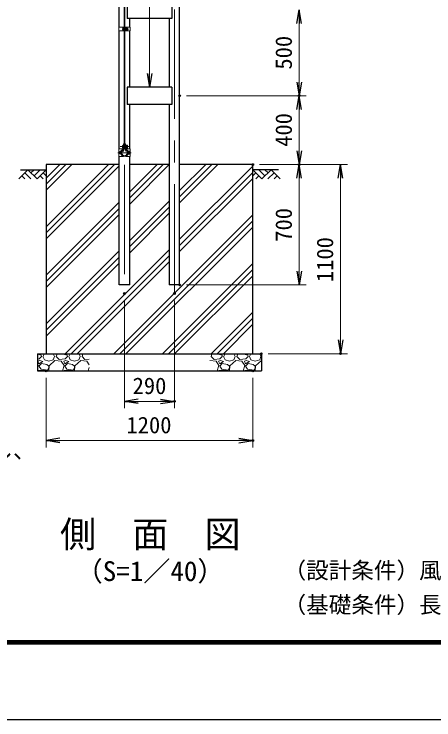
# Model space of a CAD drawing. Units: millimetres, scale not verified. Extents: x -8400 to 8400, y -5940 to 5940.
# Drawn here: x -2231 to 208, y -5940 to -1835 of the extents above; entities that cross this region are included whole.
import ezdxf
from ezdxf.enums import TextEntityAlignment as Align

# ---------------------------------------------------------------- set-up
doc = ezdxf.new("R2010")
doc.units = ezdxf.units.MM
doc.header["$LTSCALE"] = 20
doc.header["$PDMODE"] = 32
doc.header["$PDSIZE"] = 10
doc.linetypes.add('USER1', pattern=[50.8, 31.75, -6.35, 6.35, -6.35])
for name, color, linetype, lineweight in [('0-0_D-DCR-HCH', 7, 'Continuous', 13), ('0-1_D-STR1', 1, 'Continuous', 25), ('0-2_D-STR4', 7, 'Continuous', 25), ('0-3_D-BGD', 7, 'Continuous', 25), ('0-4_D-BMK', 2, 'USER1', 13), ('0-5_D-STR-DIM', 7, 'Continuous', 13), ('0-8_D-STR3', 3, 'Continuous', 13), ('0-9_D-STR-TXT', 7, 'Continuous', 13), ('0-A_D-TTL-TXT', 7, 'Continuous', 13), ('0-C_D-TTL', 7, 'Continuous', 25)]:
    doc.layers.add(name, color=color, linetype=linetype, lineweight=lineweight)
doc.layers.add('0-6_0', color=7, linetype='Continuous')
doc.layers.add('0-7_Defpoints', color=8, linetype='Continuous')
doc.styles.add('ＭＳ ゴシック', font='')
doc.styles.get('ＭＳ ゴシック').set_extended_font_data('MS Gothic')

# ---------------------------------------------------------------- blocks, each defined once
blk = doc.blocks.new('_Open')
at = {"layer": '0-6_0'}
blk.add_line((-20, 3.333), (0, 0), dxfattribs=at)
blk.add_lwpolyline([(-20, -3.333), (0, 0), (-20, 0)], dxfattribs=at)

msp = doc.modelspace()

# ---------------------------------------------------------------- linework, layer by layer
at = {"layer": '0-0_D-DCR-HCH'}
for p, q in [((-2150.65, -2740), (-2203.86, -2793.21)), ((-2150.65, -2740), (-2097.43, -2793.21)), ((-2132.91, -2757.74), (-2115.17, -2740)), ((-2115.17, -2775.47), (-2079.7, -2740)), ((-2097.43, -2793.21), (-2044.22, -2740)), ((-2044.22, -2859.32), (-1894.91, -2710)), ((-2044.22, -2823.96), (-1930.26, -2710)), ((-2044.22, -3106.8), (-1647.42, -2710)), ((-2044.22, -2788.6), (-1965.62, -2710)), ((-2044.22, -3071.45), (-1682.78, -2710)), ((-2044.22, -3142.16), (-1619.47, -2717.41)), ((-1558.97, -2904.4), (-1364.58, -2710)), ((-1558.97, -2869.04), (-1399.93, -2710)), ((-1558.97, -2939.75), (-1329.47, -2710.25)), ((-1268.97, -2932.59), (-1046.38, -2710)), ((-1268.97, -2897.24), (-1081.73, -2710)), ((-1268.97, -2861.88), (-1117.09, -2710)), ((-1268.97, -3144.73), (-844.22, -2719.98)), ((-791.01, -2793.21), (-844.22, -2740)), ((-773.27, -2775.47), (-808.75, -2740)), ((-737.8, -2740), (-791.01, -2793.21)), ((-755.44, -2757.83), (-773.27, -2740)), ((-737.8, -2740), (-684.59, -2793.21)), ((-2186.12, -2775.47), (-2168.3, -2793.21)), ((-2168.38, -2757.74), (-2132.75, -2793.21)), ((-2079.7, -2775.47), (-2061.88, -2793.21)), ((-2061.96, -2757.74), (-2044.22, -2775.39)), ((-1268.97, -3180.08), (-844.22, -2755.33)), ((-1268.97, -3215.44), (-844.22, -2790.69)), ((-826.49, -2757.74), (-844.22, -2775.39)), ((-808.75, -2775.47), (-826.57, -2793.21)), ((-720.06, -2757.74), (-755.7, -2793.21)), ((-702.32, -2775.47), (-720.14, -2793.21)), ((-2044.22, -3354.29), (-1619.47, -2929.54)), ((-1558.97, -3151.88), (-1329.47, -2922.38)), ((-2044.22, -3389.65), (-1619.47, -2964.9)), ((-1558.97, -3187.24), (-1329.47, -2957.74)), ((-1558.97, -3222.59), (-1329.47, -2993.09)), ((-2044.22, -3425), (-1619.47, -3000.25)), ((-1651.4, -3810), (-844.22, -3002.82)), ((-1616.05, -3810), (-844.22, -3038.17)), ((-1580.69, -3810), (-844.22, -3073.53)), ((-2044.22, -3637.13), (-1619.47, -3212.38)), ((-1934.25, -3810), (-1329.47, -3205.23)), ((-1898.89, -3810), (-1329.47, -3240.58)), ((-2044.22, -3672.49), (-1619.47, -3247.74)), ((-2044.22, -3707.84), (-1619.47, -3283.09)), ((-1863.54, -3810), (-1329.47, -3275.94)), ((-1368.56, -3810), (-844.22, -3285.66)), ((-1333.21, -3810), (-844.22, -3321.02)), ((-1297.85, -3810), (-844.22, -3356.37)), ((-1085.72, -3810), (-844.22, -3568.5)), ((-1050.36, -3810), (-844.22, -3603.86)), ((-1015.01, -3810), (-844.22, -3639.21)), ((-2072.77, -3818.24), (-2094.22, -3812.88)), ((-2062.27, -3825.74), (-2055.52, -3810)), ((-2003.54, -3810), (-1996.27, -3825.74)), ((-1985.77, -3825.74), (-1981.27, -3813.74)), ((-1952.77, -3810.74), (-1981.27, -3813.74)), ((-1922.77, -3818.24), (-1952.77, -3810.74)), ((-1912.27, -3825.74), (-1905.52, -3810)), ((-1853.54, -3810), (-1846.27, -3825.74)), ((-1835.77, -3825.74), (-1831.27, -3813.74)), ((-1802.77, -3810.74), (-1831.27, -3813.74)), ((-1794.22, -3812.88), (-1802.77, -3810.74)), ((-1085.77, -3825.74), (-1081.27, -3813.74)), ((-1052.77, -3810.74), (-1081.27, -3813.74)), ((-1022.77, -3818.24), (-1052.77, -3810.74)), ((-1012.27, -3825.74), (-1005.52, -3810)), ((-953.54, -3810), (-946.27, -3825.74)), ((-935.77, -3825.74), (-931.27, -3813.74)), ((-902.77, -3810.74), (-931.27, -3813.74)), ((-872.77, -3818.24), (-902.77, -3810.74)), ((-862.27, -3825.74), (-855.52, -3810)), ((-803.54, -3810), (-796.27, -3825.74)), ((-2084.77, -3840.74), (-2094.22, -3841.57)), ((-2081.77, -3849.74), (-2092.27, -3854.24)), ((-2092.27, -3854.24), (-2086.27, -3869.24)), ((-2086.27, -3869.24), (-2063.77, -3855.74)), ((-2071.27, -3825.74), (-2084.77, -3840.74)), ((-2063.77, -3855.74), (-2081.77, -3849.74)), ((-2071.27, -3825.74), (-2072.77, -3818.24)), ((-2063.77, -3825.74), (-2054.77, -3846.74)), ((-2054.77, -3846.74), (-2029.27, -3854.24)), ((-2029.27, -3854.24), (-2003.77, -3846.74)), ((-1993.27, -3849.74), (-2027.77, -3881.24)), ((-2003.77, -3846.74), (-1996.27, -3825.74)), ((-1957.27, -3852.74), (-1993.27, -3849.74)), ((-1969.27, -3843.74), (-1985.77, -3825.74)), ((-1934.77, -3840.74), (-1969.27, -3843.74)), ((-1940.77, -3879.74), (-1957.27, -3852.74)), ((-1931.77, -3849.74), (-1942.27, -3854.24)), ((-1942.27, -3854.24), (-1936.27, -3869.24)), ((-1936.27, -3869.24), (-1913.77, -3855.74)), ((-1921.27, -3825.74), (-1934.77, -3840.74)), ((-1913.77, -3855.74), (-1931.77, -3849.74)), ((-1921.27, -3825.74), (-1922.77, -3818.24)), ((-1913.77, -3825.74), (-1904.77, -3846.74)), ((-1904.77, -3846.74), (-1879.27, -3854.24)), ((-1879.27, -3854.24), (-1853.77, -3846.74)), ((-1843.27, -3849.74), (-1877.77, -3881.24)), ((-1853.77, -3846.74), (-1846.27, -3825.74)), ((-1807.27, -3852.74), (-1843.27, -3849.74)), ((-1819.27, -3843.74), (-1835.77, -3825.74)), ((-1794.22, -3841.57), (-1819.27, -3843.74)), ((-1794.22, -3874.1), (-1807.27, -3852.74)), ((-1093.27, -3849.74), (-1094.22, -3850.61)), ((-1057.27, -3852.74), (-1093.27, -3849.74)), ((-1069.27, -3843.74), (-1085.77, -3825.74)), ((-1034.77, -3840.74), (-1069.27, -3843.74)), ((-1040.77, -3879.74), (-1057.27, -3852.74)), ((-1031.77, -3849.74), (-1042.27, -3854.24)), ((-1042.27, -3854.24), (-1036.27, -3869.24)), ((-1036.27, -3869.24), (-1013.77, -3855.74)), ((-1021.27, -3825.74), (-1034.77, -3840.74)), ((-1013.77, -3855.74), (-1031.77, -3849.74)), ((-1021.27, -3825.74), (-1022.77, -3818.24)), ((-1013.77, -3825.74), (-1004.77, -3846.74)), ((-1004.77, -3846.74), (-979.27, -3854.24)), ((-979.27, -3854.24), (-953.77, -3846.74)), ((-943.27, -3849.74), (-977.77, -3881.24)), ((-953.77, -3846.74), (-946.27, -3825.74)), ((-907.27, -3852.74), (-943.27, -3849.74)), ((-919.27, -3843.74), (-935.77, -3825.74)), ((-884.77, -3840.74), (-919.27, -3843.74)), ((-890.77, -3879.74), (-907.27, -3852.74)), ((-881.77, -3849.74), (-892.27, -3854.24)), ((-892.27, -3854.24), (-886.27, -3869.24)), ((-886.27, -3869.24), (-863.77, -3855.74)), ((-871.27, -3825.74), (-884.77, -3840.74)), ((-863.77, -3855.74), (-881.77, -3849.74)), ((-871.27, -3825.74), (-872.77, -3818.24)), ((-863.77, -3825.74), (-854.77, -3846.74)), ((-854.77, -3846.74), (-829.27, -3854.24)), ((-829.27, -3854.24), (-803.77, -3846.74)), ((-794.22, -3850.61), (-827.77, -3881.24)), ((-803.77, -3846.74), (-796.27, -3825.74)), ((-2090.77, -3879.74), (-2094.22, -3874.1)), ((-2094.22, -3890.53), (-2090.77, -3879.74)), ((-2071.27, -3867.74), (-2086.27, -3882.74)), ((-2086.27, -3882.74), (-2074.27, -3900.74)), ((-2041.27, -3872.24), (-2071.27, -3867.74)), ((-2029.27, -3882.74), (-2041.27, -3872.24)), ((-2036.77, -3905.24), (-2029.27, -3891.74)), ((-2029.27, -3891.74), (-2029.27, -3882.74)), ((-2027.77, -3881.24), (-2029.14, -3910)), ((-1950.45, -3910), (-1940.77, -3879.74)), ((-1921.27, -3867.74), (-1936.27, -3882.74)), ((-1936.27, -3882.74), (-1924.27, -3900.74)), ((-1891.27, -3872.24), (-1921.27, -3867.74)), ((-1879.27, -3882.74), (-1891.27, -3872.24)), ((-1886.77, -3905.24), (-1879.27, -3891.74)), ((-1879.27, -3891.74), (-1879.27, -3882.74)), ((-1877.77, -3881.24), (-1879.14, -3910)), ((-1800.45, -3910), (-1794.22, -3890.53)), ((-1050.45, -3910), (-1040.77, -3879.74)), ((-1021.27, -3867.74), (-1036.27, -3882.74)), ((-1036.27, -3882.74), (-1024.27, -3900.74)), ((-991.27, -3872.24), (-1021.27, -3867.74)), ((-979.27, -3882.74), (-991.27, -3872.24)), ((-986.77, -3905.24), (-979.27, -3891.74)), ((-979.27, -3891.74), (-979.27, -3882.74)), ((-977.77, -3881.24), (-979.14, -3910)), ((-900.45, -3910), (-890.77, -3879.74)), ((-871.27, -3867.74), (-886.27, -3882.74)), ((-886.27, -3882.74), (-874.27, -3900.74)), ((-841.27, -3872.24), (-871.27, -3867.74)), ((-829.27, -3882.74), (-841.27, -3872.24)), ((-836.77, -3905.24), (-829.27, -3891.74)), ((-829.27, -3891.74), (-829.27, -3882.74)), ((-827.77, -3881.24), (-829.14, -3910)), ((-2090.85, -3910), (-2089.27, -3908.24)), ((-2089.27, -3908.24), (-2050.27, -3908.24)), ((-2074.27, -3900.74), (-2036.77, -3905.24)), ((-2050.27, -3908.24), (-2047.73, -3910)), ((-1940.85, -3910), (-1939.27, -3908.24)), ((-1939.27, -3908.24), (-1900.27, -3908.24)), ((-1924.27, -3900.74), (-1886.77, -3905.24)), ((-1900.27, -3908.24), (-1897.73, -3910)), ((-1040.85, -3910), (-1039.27, -3908.24)), ((-1039.27, -3908.24), (-1000.27, -3908.24)), ((-1024.27, -3900.74), (-986.77, -3905.24)), ((-1000.27, -3908.24), (-997.73, -3910)), ((-890.85, -3910), (-889.27, -3908.24)), ((-889.27, -3908.24), (-850.27, -3908.24)), ((-874.27, -3900.74), (-836.77, -3905.24)), ((-850.27, -3908.24), (-847.73, -3910))]:
    msp.add_line(p, q, dxfattribs=at)
at = {"layer": '0-1_D-STR1'}
for p, q in [((-1268.97, -3410), (-1268.97, 2799)), ((-1619.47, -1911.5), (-1619.47, -1195.5)), ((-1573.22, -1760), (-1573.22, -1860)), ((-1315.22, -1760), (-1315.22, -1860)), ((-1315.22, -1860), (-1573.22, -1860)), ((-1558.97, -1911.5), (-1558.97, -1860)), ((-1329.47, -1860), (-1329.47, -2260)), ((-1619.47, -2618.45), (-1619.47, -1932.5)), ((-1558.97, -2260), (-1558.97, -1932.5)), ((-1315.22, -2260), (-1573.22, -2260)), ((-1573.22, -2260), (-1573.22, -2360)), ((-1315.22, -2260), (-1315.22, -2360)), ((-1315.22, -2360), (-1573.22, -2360)), ((-1558.97, -2618.45), (-1558.97, -2360)), ((-1329.47, -2360), (-1329.47, -3410)), ((-1595.9, -2625.62), (-1599.41, -2631.7)), ((-1594.51, -2626.42), (-1598.02, -2632.5)), ((-1583.94, -2626.42), (-1580.43, -2632.5)), ((-1582.55, -2625.62), (-1579.04, -2631.7)), ((-1619.47, -3410), (-1619.47, -2663.45)), ((-1599.41, -2631.7), (-1598.02, -2632.5)), ((-1579.04, -2631.7), (-1580.43, -2632.5)), ((-1558.97, -3410), (-1558.97, -2663.45)), ((-1558.97, -3410), (-1619.47, -3410)), ((-1268.97, -3410), (-1329.47, -3410))]:
    msp.add_line(p, q, dxfattribs=at)
for centre, radius, start, end in [((-1589.22, -2640.95), 19.05, 114.32478, 65.67522), ((-1589.22, -2640.95), 17.45, 114.32478, 65.67522), ((-1596.24, -2625.42), 2, 330, 114.32478), ((-1596.24, -2625.42), 0.401, 330, 114.32478), ((-1582.2, -2625.42), 2, 65.67522, 210), ((-1582.2, -2625.42), 0.401, 65.67522, 210)]:
    msp.add_arc(centre, radius, start, end, dxfattribs=at)
at = {"layer": '0-2_D-STR4'}
for p, q in [((-1329.47, -2710), (-1558.97, -2710)), ((-844.22, -2710), (-1268.97, -2710)), ((-844.22, -3810), (-844.22, -2710)), ((-2094.22, -3810), (-794.22, -3810)), ((-2094.22, -3810), (-2094.22, -3910)), ((-794.22, -3810), (-794.22, -3910)), ((-2094.22, -3910), (-794.22, -3910))]:
    msp.add_line(p, q, dxfattribs=at)
msp.add_lwpolyline([(-1619.47, -2710), (-2044.22, -2710), (-2044.22, -3810)], dxfattribs=at)
at = {"layer": '0-3_D-BGD'}
for p, q in [((-2194.22, -2740), (-2044.22, -2740)), ((-694.22, -2740), (-844.22, -2740))]:
    msp.add_line(p, q, dxfattribs=at)
at = {"layer": '0-4_D-BMK'}
for p, q in [((-1589.22, 4400), (-1589.22, -3460)), ((-1299.22, -3460), (-1299.22, 2821)), ((-1603.77, -1922), (-1565.17, -1922)), ((-1613.66, -2605.95), (-1564.78, -2605.95)), ((-1627.19, -2640.95), (-1551.25, -2640.95))]:
    msp.add_line(p, q, dxfattribs=at)
at = {"layer": '0-5_D-STR-DIM'}
for p, q in [((-574.22, -2230), (-574.22, -1890)), ((-1228.97, -2310), (-534.22, -2310)), ((-1228.97, -2310), (-534.22, -2310)), ((-574.22, -2630), (-574.22, -2390)), ((-804.22, -2710), (-534.22, -2710)), ((-804.22, -2710), (-534.22, -2710)), ((-804.22, -2710), (-294.22, -2710)), ((-574.22, -3330), (-574.22, -2790)), ((-334.22, -2790), (-334.22, -3730)), ((-1228.97, -3410), (-534.22, -3410)), ((-1589.22, -3500), (-1589.22, -4127.32)), ((-1299.22, -3500), (-1299.22, -4127.32)), ((-754.22, -3810), (-294.22, -3810)), ((-2044.22, -3950), (-2044.22, -4355.45)), ((-844.22, -3950), (-844.22, -4355.45)), ((-1509.22, -4087.32), (-1379.22, -4087.32)), ((-1964.22, -4315.45), (-924.22, -4315.45))]:
    msp.add_line(p, q, dxfattribs=at)
at = {"layer": '0-7_Defpoints'}
for p in [(-1268.97, -2310), (-574.22, -2310), (-844.22, -2710), (-574.22, -2710), (-1268.97, -3410), (-1589.22, -3460), (-1299.22, -3460), (-794.22, -3810), (-334.22, -3810), (-2044.22, -3910), (-844.22, -3910), (-1299.22, -4087.32), (-844.22, -4315.45)]:
    msp.add_point(p, dxfattribs=at)
at = {"layer": '0-8_D-STR3'}
for p, q in [((-1591.47, 250.95), (-1591.47, -2620.95)), ((-1586.97, 250.95), (-1586.97, -2620.95)), ((-1621.77, -1911.5), (-1621.77, -1932.5)), ((-1591.47, -1911.5), (-1621.77, -1911.5)), ((-1598.57, -1915.5), (-1598.57, -1928.5)), ((-1593.77, -1911.5), (-1593.77, -1932.5)), ((-1593.77, -1914), (-1593.77, -1930)), ((-1586.97, -1911.5), (-1556.67, -1911.5)), ((-1584.67, -1911.5), (-1584.67, -1932.5)), ((-1574.67, -1913.9), (-1584.67, -1913.9)), ((-1584.67, -1913.9), (-1584.67, -1930.1)), ((-1574.67, -1917.95), (-1584.67, -1917.95)), ((-1574.67, -1926.05), (-1584.67, -1926.05)), ((-1573.67, -1915.77), (-1573.67, -1928.11)), ((-1573.67, -1918), (-1569.77, -1918)), ((-1573.67, -1918.68), (-1569.45, -1918.68)), ((-1573.67, -1925.32), (-1569.45, -1925.32)), ((-1573.67, -1926), (-1569.77, -1926)), ((-1569.77, -1918), (-1569.77, -1926)), ((-1556.67, -1911.5), (-1556.67, -1932.5)), ((-1591.47, -1932.5), (-1621.77, -1932.5)), ((-1586.97, -1932.5), (-1556.67, -1932.5)), ((-1574.67, -1930.1), (-1584.67, -1930.1)), ((-1622.87, -2618.45), (-1595.72, -2618.45)), ((-1622.87, -2618.45), (-1622.87, -2663.45)), ((-1600.52, -2599.45), (-1600.52, -2612.45)), ((-1595.72, -2588.95), (-1595.72, -2618.52)), ((-1595.72, -2588.95), (-1593.42, -2588.95)), ((-1593.42, -2588.95), (-1593.42, -2618.52)), ((-1591.72, -2600.63), (-1593.42, -2600.63)), ((-1591.72, -2611.27), (-1593.42, -2611.27)), ((-1591.72, -2600.63), (-1591.72, -2611.27)), ((-1591.72, -2601.95), (-1591.47, -2601.95)), ((-1591.72, -2609.95), (-1591.47, -2609.95)), ((-1591.47, -2620.95), (-1586.97, -2620.95)), ((-1586.97, -2601.95), (-1585.02, -2601.95)), ((-1586.97, -2609.95), (-1585.02, -2609.95)), ((-1585.02, -2588.95), (-1585.02, -2618.52)), ((-1585.02, -2588.95), (-1582.72, -2588.95)), ((-1582.72, -2588.95), (-1582.72, -2618.52)), ((-1572.72, -2597.85), (-1582.72, -2597.85)), ((-1572.72, -2601.9), (-1582.72, -2601.9)), ((-1582.72, -2601.95), (-1582.52, -2601.95)), ((-1582.72, -2609.95), (-1582.52, -2609.95)), ((-1572.72, -2610), (-1582.72, -2610)), ((-1572.72, -2614.05), (-1582.72, -2614.05)), ((-1582.72, -2618.45), (-1555.57, -2618.45)), ((-1571.72, -2599.72), (-1571.72, -2612.06)), ((-1571.72, -2601.95), (-1571.72, -2609.95)), ((-1571.72, -2602.63), (-1571.4, -2602.63)), ((-1571.72, -2609.27), (-1571.4, -2609.27)), ((-1555.57, -2618.45), (-1555.57, -2663.45)), ((-1622.87, -2663.45), (-1595.92, -2663.45)), ((-1616.02, -2634.45), (-1616.02, -2647.45)), ((-1611.22, -2632.95), (-1611.22, -2648.95)), ((-1610.86, -2636.95), (-1611.22, -2636.95)), ((-1610.86, -2644.95), (-1611.22, -2644.95)), ((-1595.92, -2659.48), (-1596.7, -2661.64)), ((-1595.92, -2659.48), (-1595.92, -2663.45)), ((-1582.52, -2659.48), (-1582.52, -2663.45)), ((-1582.52, -2659.48), (-1581.74, -2661.64)), ((-1582.52, -2663.45), (-1555.57, -2663.45)), ((-1567.22, -2636.95), (-1567.59, -2636.95)), ((-1567.22, -2644.95), (-1567.59, -2644.95)), ((-1561.72, -2632.85), (-1567.22, -2632.85)), ((-1567.22, -2632.85), (-1567.22, -2649.05)), ((-1561.72, -2636.9), (-1567.22, -2636.9)), ((-1561.72, -2645), (-1567.22, -2645)), ((-1561.72, -2649.05), (-1567.22, -2649.05)), ((-1560.72, -2634.72), (-1560.72, -2647.06)), ((-1560.72, -2636.95), (-1560.22, -2636.95)), ((-1560.72, -2636.95), (-1560.22, -2636.95)), ((-1560.72, -2637.63), (-1559.9, -2637.63)), ((-1560.72, -2644.27), (-1559.9, -2644.27)), ((-1560.72, -2644.95), (-1560.22, -2644.95)), ((-1560.72, -2644.95), (-1560.22, -2644.95)), ((-1560.22, -2636.95), (-1560.22, -2644.95))]:
    msp.add_line(p, q, dxfattribs=at)
for centre, radius, start, end in [((-1576.21, -1915.93), 2.54, 307.21089, 52.78911), ((-1582.37, -1922), 8.7, 332.26063, 27.73937), ((-1576.22, -1928.08), 2.55, 307.42505, 52.57495), ((-1577.27, -1922), 8.5, 331.92751, 28.07249), ((-1589.22, -2640.95), 22, 110.1633, 250.11694), ((-1589.22, -2640.95), 19.7, 109.83718, 250.11694), ((-1597.72, -2618.52), 2, 297.27961, 0), ((-1597.72, -2618.52), 4.3, 294.96438, 0), ((-1580.72, -2618.52), 4.3, 180, 245.03562), ((-1580.72, -2618.52), 2, 180, 242.72039), ((-1589.22, -2640.95), 19.7, 289.88306, 70.16282), ((-1589.22, -2640.95), 22, 289.88306, 69.8367), ((-1574.26, -2599.88), 2.54, 307.21089, 52.78911), ((-1580.42, -2605.95), 8.7, 332.26063, 27.73937), ((-1574.27, -2612.03), 2.55, 307.42505, 52.57495), ((-1579.22, -2605.95), 8.5, 331.92751, 28.07249), ((-1563.26, -2634.88), 2.54, 307.21089, 52.78911), ((-1569.42, -2640.95), 8.7, 332.26063, 27.73937), ((-1563.27, -2647.03), 2.55, 307.42505, 52.57495), ((-1567.72, -2640.95), 8.5, 331.92751, 28.07249)]:
    msp.add_arc(centre, radius, start, end, dxfattribs=at)
for centre, start_param, end_param in [((-1593.77, -1915.5), 1.5707963, 3.1415927), ((-1593.77, -1928.5), 3.1415927, 4.712389), ((-1595.72, -2599.45), 1.5707963, 3.1415927), ((-1595.72, -2612.45), 3.1415927, 4.712389), ((-1611.22, -2634.45), 1.5707963, 3.1415927), ((-1611.22, -2647.45), 3.1415927, 4.712389)]:
    msp.add_ellipse(centre, major_axis=(4.8, 0), ratio=0.3125, start_param=start_param, end_param=end_param, dxfattribs=at)
at = {"layer": '0-9_D-STR-TXT'}
msp.add_line((-1444.22, 1368.53), (-1444.22, -2258), dxfattribs=at)
at = {"layer": '0-C_D-TTL', "color": 2}
msp.add_lwpolyline([(-8400, 5940), (8400, 5940), (8400, -5940), (-8400, -5940)], close=True, dxfattribs=at)
at = {"layer": '0-C_D-TTL'}
for points in [[(-7860, 5500), (7860, 5500), (7860, -5500), (-7860, -5500)], [(-7855, 5495), (7855, 5495), (7855, -5495), (-7855, -5495)], [(-7850, 5490), (7850, 5490), (7850, -5490), (-7850, -5490)], [(-7845, 5485), (7845, 5485), (7845, -5485), (-7845, -5485)], [(-7840, 5480), (7840, 5480), (7840, -5480), (-7840, -5480)]]:
    msp.add_lwpolyline(points, close=True, dxfattribs=at)

# ---------------------------------------------------------------- block references
at = {"layer": '0-5_D-STR-DIM', "xscale": 4, "yscale": 4}
for p, rotation in [((-574.22, -1810), 90), ((-574.22, -2310), 270), ((-574.22, -2310), 90), ((-574.22, -2710), 270), ((-574.22, -2710), 90), ((-334.22, -2710), 90), ((-574.22, -3410), 270), ((-334.22, -3810), 270), ((-1589.22, -4087.32), 180), ((-2044.22, -4315.45), 180)]:
    msp.add_blockref('_Open', p, dxfattribs=dict(at, rotation=rotation))
for p in [(-1299.22, -4087.32), (-844.22, -4315.45)]:
    msp.add_blockref('_Open', p, dxfattribs=at)
at = {"layer": '0-9_D-STR-TXT', "xscale": 4, "yscale": 4, "rotation": 270}
msp.add_blockref('_Open', (-1444.22, -2260), dxfattribs=at)

# ---------------------------------------------------------------- texts
at = {"layer": '0-5_D-STR-DIM', "style": 'ＭＳ ゴシック'}
for s, p in [('500', (-587.72, -2157.75)), ('400', (-587.72, -2607)), ('700', (-587.72, -3159)), ('1100', (-347.72, -3393.8))]:
    msp.add_text(s, height=96.19, rotation=90, dxfattribs=at).set_placement(p, align=Align.BOTTOM_LEFT)
for s, p in [('290', (-1542.22, -4073.82)), ('1200', (-1578.02, -4301.96))]:
    msp.add_text(s, height=96.19, dxfattribs=at).set_placement(p, align=Align.BOTTOM_LEFT)
at = {"layer": '0-A_D-TTL-TXT', "style": 'ＭＳ ゴシック'}
for s, height, p in [('（注記）ブレースは端部スパン、隅部両サイドスパンに設置し、', 96.19, (-5911.03, -4447.46)), ('側\u3000面\u3000図', 153.9, (-1964.02, -4983.22)), ('（S=1／40）', 115.4, (-1873.05, -5167.18)), ('（設計条件）風荷重：昭和57年改正 建築基準法・同施行令に基づく風圧力に準拠。', 96.19, (-664.9, -5147.21)), ('（基礎条件）長期許容地耐力49kN/m の場合。', 96.19, (-664.9, -5347.21))]:
    msp.add_text(s, height=height, dxfattribs=at).set_placement(p, align=Align.BOTTOM_LEFT)

doc.saveas('drawing.dxf')
